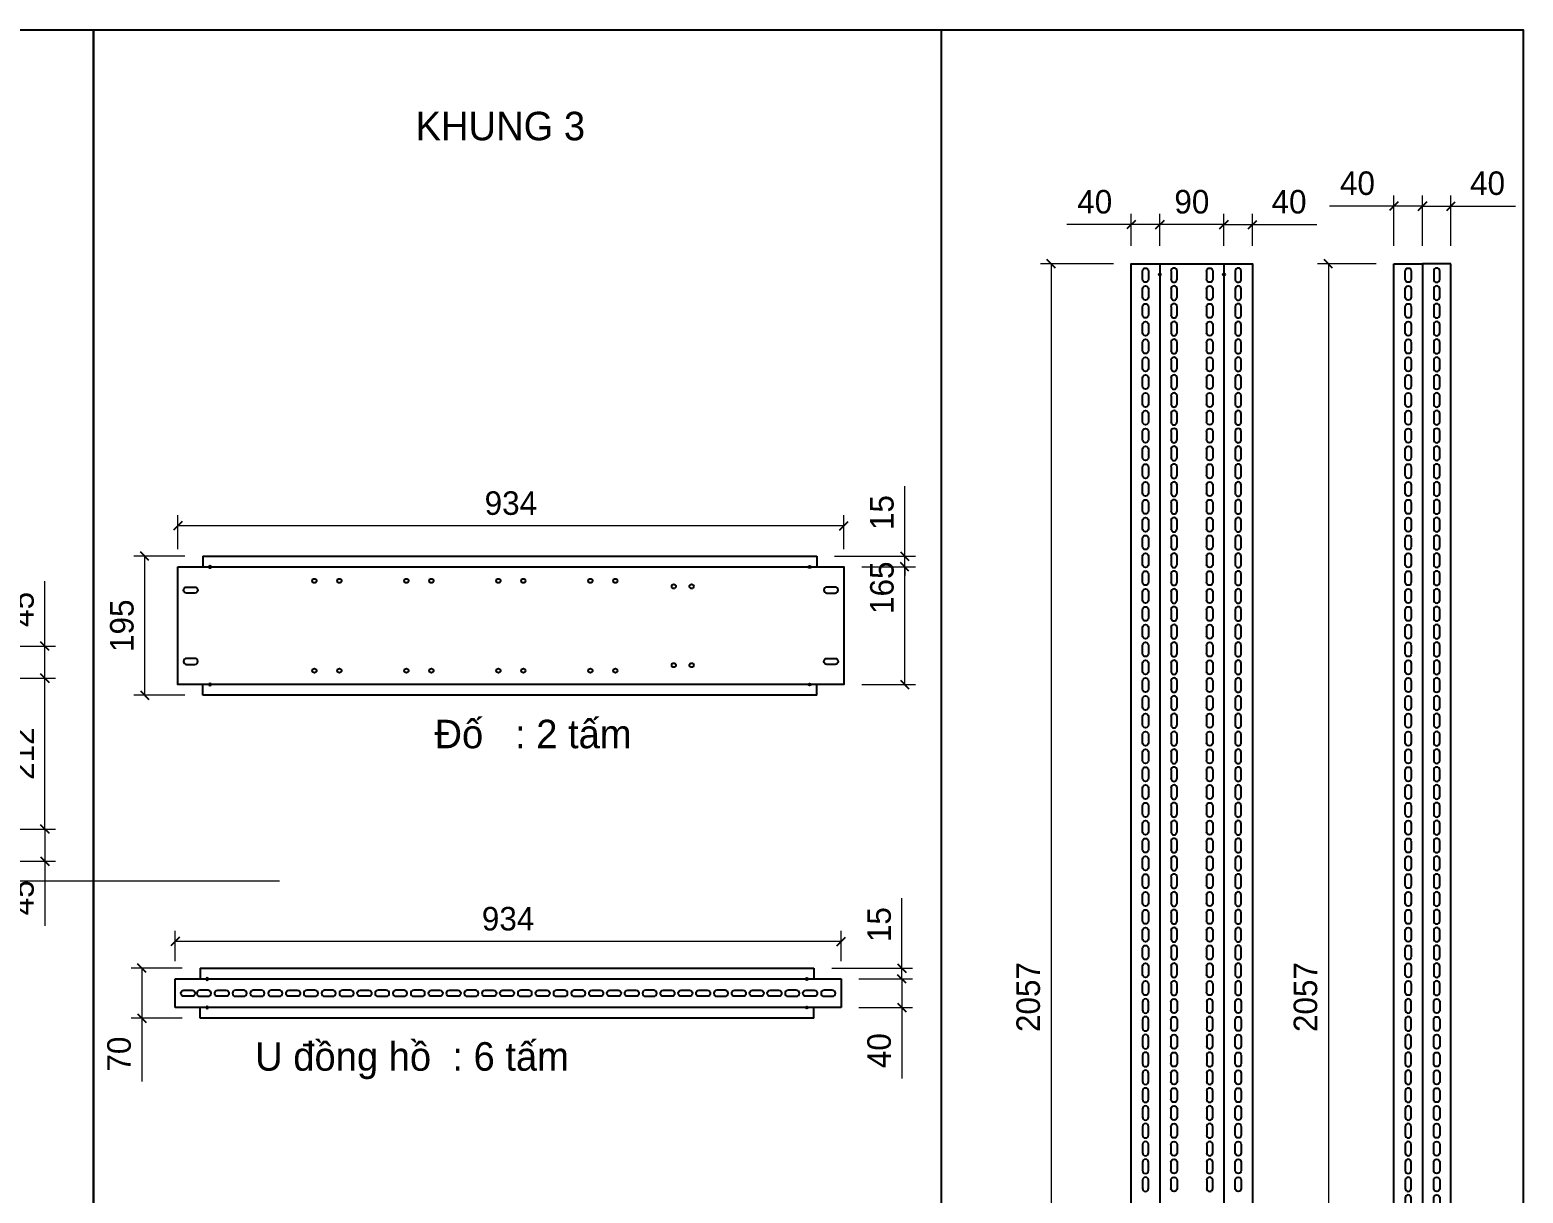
# Model space of a CAD drawing. Header units: millimetres. Extents: x 0 to 4592, y 0 to 3247.
# Drawn here: x 2498 to 4592, y 1615 to 3247 of the extents above; entities that cross this region are included whole.
import ezdxf

# ---------------------------------------------------------------- set-up
doc = ezdxf.new("R2010")
doc.units = ezdxf.units.MM
doc.layers.add('CNC', color=7, linetype='Continuous')
doc.layers.add('DIM', color=253, linetype='Continuous')
doc.styles.add('Arial', font='arial.ttf')
doc.dimstyles.new('Dim-33', dxfattribs={"dimtxt": 33, "dimasz": 12, "dimexe": 15, "dimexo": 25, "dimgap": 15, "dimtad": 1, "dimdec": 0, "dimtxsty": 'Standard', "dimblk": 'OBLIQUE', "dimcen": 10, "dimclrd": 5, "dimclre": 5, "dimclrt": 3, "dimazin": 3, "dimtfac": 1, "dimtdec": 0, "dimtmove": 0, "dimatfit": 3, "dimldrblk": 'OPEN30', "dimlwd": 9, "dimlwe": 9})

# ---------------------------------------------------------------- blocks, each defined once
blk = doc.blocks.new('ovan8.5x20')
at = {"layer": 'CNC', "color": 2, "lineweight": -3}
for p, q in [((5.7, 4.2), (-5.8, 4.2)), ((-5.8, -4.2), (5.7, -4.2))]:
    blk.add_line(p, q, dxfattribs=at)
for centre, start, end in [((-5.8, 0), 90, 270), ((5.7, 0), 270, 90)]:
    blk.add_arc(centre, 4.25, start, end, dxfattribs=at)
blk = doc.blocks.new('f3daunguoc')
at = {"layer": 'CNC', "color": 2, "lineweight": -3}
blk.add_circle((0, 0), 1.5, dxfattribs=at)
blk = doc.blocks.new('*D1')
at = {"color": 0, "linetype": 'ByBlock', "lineweight": -2}
for p, q in [((4178.3, 2979.6), (4166.3, 2967.6)), ((4206.3, 2967.6), (4218.3, 2979.6))]:
    blk.add_line(p, q, dxfattribs=at)
at = {"color": 5, "lineweight": 9, "ltscale": 3, "transparency": 16777216}
for p, q in [((4172.3, 2943.7), (4172.3, 2988.6)), ((4212.3, 2943.7), (4212.3, 2988.6)), ((4172.3, 2973.6), (4212.3, 2973.6)), ((4212.3, 2973.6), (4302.8, 2973.6))]:
    blk.add_line(p, q, dxfattribs=at)
at = {"layer": 'Defpoints', "color": 0, "ltscale": 3, "transparency": 16777216}
for p in [(4212.3, 2973.6), (4172.3, 2918.7), (4212.3, 2918.7)]:
    blk.add_point(p, dxfattribs=at)
at = {"color": 3, "ltscale": 3, "transparency": 16777216, "insert": (4263.6, 3005.5), "char_height": 33, "attachment_point": 5}
blk.add_mtext('40', dxfattribs=at)
blk = doc.blocks.new('_Oblique')
at = {"color": 0, "linetype": 'ByBlock', "lineweight": -2}
blk.add_line((-0.5, -0.5), (0.5, 0.5), dxfattribs=at)
blk = doc.blocks.new('_Open30')
at = {"color": 0, "linetype": 'ByBlock', "lineweight": -2}
for p, q in [((-1, 0.27), (0, 0)), ((0, 0), (-1, -0.27)), ((0, 0), (-1, 0))]:
    blk.add_line(p, q, dxfattribs=at)
blk = doc.blocks.new('*D2')
at = {"color": 0, "linetype": 'ByBlock', "lineweight": -2}
for p, q in [((4088.3, 2979.6), (4076.3, 2967.6)), ((4166.3, 2967.6), (4178.3, 2979.6))]:
    blk.add_line(p, q, dxfattribs=at)
at = {"color": 5, "lineweight": 9, "ltscale": 3, "transparency": 16777216}
for p, q in [((4082.3, 2943.7), (4082.3, 2988.6)), ((4172.3, 2943.7), (4172.3, 2988.6)), ((4172.3, 2973.6), (4082.3, 2973.6))]:
    blk.add_line(p, q, dxfattribs=at)
at = {"layer": 'Defpoints', "color": 0, "ltscale": 3, "transparency": 16777216}
for p in [(4082.3, 2973.6), (4082.3, 2918.7), (4172.3, 2918.7)]:
    blk.add_point(p, dxfattribs=at)
at = {"color": 3, "ltscale": 3, "transparency": 16777216, "insert": (4127.3, 3005.5), "char_height": 33, "attachment_point": 5}
blk.add_mtext('90', dxfattribs=at)
blk = doc.blocks.new('*D3')
at = {"color": 0, "linetype": 'ByBlock', "lineweight": -2}
for p, q in [((4048.3, 2979.6), (4036.3, 2967.6)), ((4076.3, 2967.6), (4088.3, 2979.6))]:
    blk.add_line(p, q, dxfattribs=at)
at = {"color": 5, "lineweight": 9, "ltscale": 3, "transparency": 16777216}
for p, q in [((4042.3, 2943.7), (4042.3, 2988.6)), ((4082.3, 2943.7), (4082.3, 2988.6)), ((4042.3, 2973.6), (3951.8, 2973.6)), ((4082.3, 2973.6), (4042.3, 2973.6))]:
    blk.add_line(p, q, dxfattribs=at)
at = {"layer": 'Defpoints', "color": 0, "ltscale": 3, "transparency": 16777216}
for p in [(4042.3, 2973.6), (4042.3, 2918.7), (4082.3, 2918.7)]:
    blk.add_point(p, dxfattribs=at)
at = {"color": 3, "ltscale": 3, "transparency": 16777216, "insert": (3991.1, 3005.5), "char_height": 33, "attachment_point": 5}
blk.add_mtext('40', dxfattribs=at)
blk = doc.blocks.new('*D4')
at = {"color": 5, "lineweight": 9, "ltscale": 3, "transparency": 16777216}
for p, q in [((4017.3, 2918.7), (3914.9, 2918.7)), ((3929.9, 2918.7), (3929.9, 861.7)), ((4017.3, 861.7), (3914.9, 861.7))]:
    blk.add_line(p, q, dxfattribs=at)
at = {"color": 0, "linetype": 'ByBlock', "lineweight": -2}
for p, q in [((3935.9, 2912.7), (3923.9, 2924.7)), ((3923.9, 867.7), (3935.9, 855.7))]:
    blk.add_line(p, q, dxfattribs=at)
at = {"layer": 'Defpoints', "color": 0, "ltscale": 3, "transparency": 16777216}
for p in [(4042.3, 2918.7), (3929.9, 861.7), (4042.3, 861.7)]:
    blk.add_point(p, dxfattribs=at)
at = {"color": 3, "ltscale": 3, "transparency": 16777216, "insert": (3898, 1890.2), "char_height": 33, "attachment_point": 5, "rotation": 90}
blk.add_mtext('2057', dxfattribs=at)
blk = doc.blocks.new('25256')
at = {"ltscale": 3}
blk.add_lwpolyline([(65760.8, -8405.8), (65800.8, -8405.8), (65800.8, -10462.8), (65760.8, -10462.8)], close=True, dxfattribs=at)
at = {"layer": 'CNC', "lineweight": -3, "xscale": -1, "rotation": 90}
for p in [(65780.8, -8421.8), (65780.8, -8446.8), (65780.8, -8471.8), (65780.8, -8496.8), (65780.8, -8521.8), (65780.8, -8546.8), (65780.8, -8571.8), (65780.8, -8596.8), (65780.8, -8621.8), (65780.8, -8646.8), (65780.8, -8671.8), (65780.8, -8696.8), (65780.8, -8721.8), (65780.8, -8746.8), (65780.8, -8771.8), (65780.8, -8796.8), (65780.8, -8821.8), (65780.8, -8846.8), (65780.8, -8871.8), (65780.8, -8896.8), (65780.8, -8921.8), (65780.8, -8946.8), (65780.8, -8971.8), (65780.8, -8996.8), (65780.8, -9021.8), (65780.8, -9046.8), (65780.8, -9071.8), (65780.8, -9096.8), (65780.8, -9121.8), (65780.8, -9146.8), (65780.8, -9171.8), (65780.8, -9196.8), (65780.8, -9221.8), (65780.8, -9246.8), (65780.8, -9271.8), (65780.8, -9296.8), (65780.8, -9321.8), (65780.8, -9346.8), (65780.8, -9371.8), (65780.8, -9396.8), (65780.8, -9421.8)]:
    blk.add_blockref('ovan8.5x20', p, dxfattribs=at)
at = {"layer": 'CNC', "lineweight": -3, "rotation": 90}
for p in [(65780.8, -9446.8), (65780.8, -9471.8), (65780.8, -9496.8), (65780.8, -9521.8), (65780.8, -9546.8), (65780.8, -9571.8), (65780.8, -9596.8), (65780.8, -9621.8), (65780.8, -9646.8), (65780.8, -9671.8), (65780.8, -9696.8), (65780.8, -9721.8), (65780.8, -9746.8), (65780.8, -9771.8), (65780.8, -9796.8), (65780.8, -9821.8), (65780.8, -9846.8), (65780.8, -9871.8), (65780.8, -9896.8), (65780.8, -9921.8), (65780.8, -9946.8), (65780.8, -9971.8), (65780.8, -9996.8), (65780.8, -10021.8), (65780.8, -10046.8), (65780.8, -10071.8), (65780.8, -10096.8), (65780.8, -10121.8), (65780.8, -10146.8), (65780.8, -10171.8), (65780.8, -10196.8), (65780.8, -10221.8), (65780.8, -10246.8), (65780.8, -10271.8), (65780.8, -10296.8), (65780.8, -10321.8), (65780.8, -10346.8), (65780.8, -10371.8), (65780.8, -10396.8), (65780.8, -10421.8), (65780.8, -10446.8)]:
    blk.add_blockref('ovan8.5x20', p, dxfattribs=at)
blk = doc.blocks.new('*D15')
at = {"color": 0, "linetype": 'ByBlock', "lineweight": -2}
for p, q in [((4456.7, 3005.6), (4444.7, 2993.6)), ((4484.7, 2993.6), (4496.7, 3005.6))]:
    blk.add_line(p, q, dxfattribs=at)
at = {"color": 5, "lineweight": 9, "ltscale": 3, "transparency": 16777216}
for p, q in [((4450.7, 2943.7), (4450.7, 3014.6)), ((4450.7, 2999.6), (4490.7, 2999.6)), ((4490.7, 2943.7), (4490.7, 3014.6)), ((4490.7, 2999.6), (4581.2, 2999.6))]:
    blk.add_line(p, q, dxfattribs=at)
at = {"layer": 'Defpoints', "color": 0, "ltscale": 3, "transparency": 16777216}
for p in [(4490.7, 2999.6), (4450.7, 2918.7), (4490.7, 2918.7)]:
    blk.add_point(p, dxfattribs=at)
at = {"color": 3, "ltscale": 3, "transparency": 16777216, "insert": (4542, 3031.5), "char_height": 33, "attachment_point": 5}
blk.add_mtext('40', dxfattribs=at)
blk = doc.blocks.new('*D16')
at = {"color": 5, "lineweight": 9, "ltscale": 3, "transparency": 16777216}
for p, q in [((4410.7, 2999.6), (4320.2, 2999.6)), ((4410.7, 2943.7), (4410.7, 3014.6)), ((4450.7, 2999.6), (4410.7, 2999.6)), ((4450.7, 2943.7), (4450.7, 3014.6))]:
    blk.add_line(p, q, dxfattribs=at)
at = {"color": 0, "linetype": 'ByBlock', "lineweight": -2}
for p, q in [((4416.7, 3005.6), (4404.7, 2993.6)), ((4444.7, 2993.6), (4456.7, 3005.6))]:
    blk.add_line(p, q, dxfattribs=at)
at = {"layer": 'Defpoints', "color": 0, "ltscale": 3, "transparency": 16777216}
for p in [(4410.7, 2999.6), (4410.7, 2918.7), (4450.7, 2918.7)]:
    blk.add_point(p, dxfattribs=at)
at = {"color": 3, "ltscale": 3, "transparency": 16777216, "insert": (4359.5, 3031.5), "char_height": 33, "attachment_point": 5}
blk.add_mtext('40', dxfattribs=at)
blk = doc.blocks.new('*D17')
at = {"color": 5, "lineweight": 9, "ltscale": 3, "transparency": 16777216}
for p, q in [((4385.7, 2918.7), (4303.7, 2918.7)), ((4318.7, 2918.7), (4318.7, 861.7)), ((4385.7, 861.7), (4303.7, 861.7))]:
    blk.add_line(p, q, dxfattribs=at)
at = {"color": 0, "linetype": 'ByBlock', "lineweight": -2}
for p, q in [((4324.7, 2912.7), (4312.7, 2924.7)), ((4312.7, 867.7), (4324.7, 855.7))]:
    blk.add_line(p, q, dxfattribs=at)
at = {"layer": 'Defpoints', "color": 0, "ltscale": 3, "transparency": 16777216}
for p in [(4410.7, 2918.7), (4318.7, 861.7), (4410.7, 861.7)]:
    blk.add_point(p, dxfattribs=at)
at = {"color": 3, "ltscale": 3, "transparency": 16777216, "insert": (4286.8, 1890.2), "char_height": 33, "attachment_point": 5, "rotation": 90}
blk.add_mtext('2057', dxfattribs=at)
blk = doc.blocks.new('*D27')
at = {"color": 0, "linetype": 'ByBlock', "lineweight": -2}
for p, q in [((2707.4, 1974.1), (2695.4, 1962.1)), ((3629.4, 1962.1), (3641.4, 1974.1))]:
    blk.add_line(p, q, dxfattribs=at)
at = {"layer": 'Defpoints', "color": 0, "transparency": 16777216}
for p in [(2701.4, 1968.1), (2701.4, 1915.6), (3635.4, 1915.6)]:
    blk.add_point(p, dxfattribs=at)
at = {"layer": 'DIM', "color": 5, "lineweight": 9, "transparency": 16777216}
for p, q in [((2701.4, 1940.6), (2701.4, 1983.1)), ((3635.4, 1940.6), (3635.4, 1983.1)), ((3635.4, 1968.1), (2701.4, 1968.1))]:
    blk.add_line(p, q, dxfattribs=at)
at = {"layer": 'DIM', "color": 3, "transparency": 16777216, "insert": (3168.4, 1999.9), "char_height": 33, "attachment_point": 5}
blk.add_mtext('934', dxfattribs=at)
blk = doc.blocks.new('*D28')
at = {"color": 0, "linetype": 'ByBlock', "lineweight": -2}
for p, q in [((2660.8, 1924.6), (2648.8, 1936.6)), ((2648.8, 1866.6), (2660.8, 1854.6))]:
    blk.add_line(p, q, dxfattribs=at)
at = {"layer": 'Defpoints', "color": 0, "transparency": 16777216}
for p in [(2736.4, 1930.6), (2654.8, 1860.6), (2736.4, 1860.6)]:
    blk.add_point(p, dxfattribs=at)
at = {"layer": 'DIM', "color": 5, "lineweight": 9, "transparency": 16777216}
for p, q in [((2711.4, 1930.6), (2639.8, 1930.6)), ((2654.8, 1930.6), (2654.8, 1860.6)), ((2711.4, 1860.6), (2639.8, 1860.6)), ((2654.8, 1860.6), (2654.8, 1771.7))]:
    blk.add_line(p, q, dxfattribs=at)
at = {"layer": 'DIM', "color": 3, "transparency": 16777216, "insert": (2623, 1810.2), "char_height": 33, "attachment_point": 5, "rotation": 90}
blk.add_mtext('70', dxfattribs=at)
blk = doc.blocks.new('*D29')
at = {"color": 0, "linetype": 'ByBlock', "lineweight": -2}
for p, q in [((3726.7, 1909.6), (3714.7, 1921.6)), ((3714.7, 1881.6), (3726.7, 1869.6))]:
    blk.add_line(p, q, dxfattribs=at)
at = {"layer": 'Defpoints', "color": 0, "transparency": 16777216}
for p in [(3635.4, 1915.6), (3720.7, 1915.6), (3635.4, 1875.6)]:
    blk.add_point(p, dxfattribs=at)
at = {"layer": 'DIM', "color": 5, "lineweight": 9, "transparency": 16777216}
for p, q in [((3660.4, 1915.6), (3735.7, 1915.6)), ((3720.7, 1915.6), (3720.7, 1875.6)), ((3660.4, 1875.6), (3735.7, 1875.6)), ((3720.7, 1875.6), (3720.7, 1775.8))]:
    blk.add_line(p, q, dxfattribs=at)
at = {"layer": 'DIM', "color": 3, "transparency": 16777216, "insert": (3688.9, 1815), "char_height": 33, "attachment_point": 5, "rotation": 90}
blk.add_mtext('40', dxfattribs=at)
blk = doc.blocks.new('*D30')
at = {"color": 0, "linetype": 'ByBlock', "lineweight": -2}
for p, q in [((3714.7, 1936.6), (3726.7, 1924.6)), ((3726.7, 1909.6), (3714.7, 1921.6))]:
    blk.add_line(p, q, dxfattribs=at)
at = {"layer": 'Defpoints', "color": 0, "transparency": 16777216}
for p in [(3597.4, 1930.6), (3720.7, 1930.6), (3635.4, 1915.6)]:
    blk.add_point(p, dxfattribs=at)
at = {"layer": 'DIM', "color": 5, "lineweight": 9, "transparency": 16777216}
for p, q in [((3720.7, 1930.6), (3720.7, 2029)), ((3622.4, 1930.6), (3735.7, 1930.6)), ((3720.7, 1915.6), (3720.7, 1930.6)), ((3660.4, 1915.6), (3735.7, 1915.6)), ((3720.7, 1915.6), (3720.7, 1903.6))]:
    blk.add_line(p, q, dxfattribs=at)
at = {"layer": 'DIM', "color": 3, "transparency": 16777216, "insert": (3688.9, 1991.8), "char_height": 33, "attachment_point": 5, "rotation": 90}
blk.add_mtext('15', dxfattribs=at)
blk = doc.blocks.new('*D60')
at = {"color": 5, "lineweight": 9, "ltscale": 3, "transparency": 16777216}
for p, q in [((2518.7, 2382.5), (2518.7, 2473.3)), ((2419.2, 2382.5), (2533.7, 2382.5)), ((2518.7, 2337.5), (2518.7, 2382.5)), ((2419.2, 2337.5), (2533.7, 2337.5))]:
    blk.add_line(p, q, dxfattribs=at)
at = {"color": 0, "linetype": 'ByBlock', "lineweight": -2}
for p, q in [((2524.7, 2376.5), (2512.7, 2388.5)), ((2512.7, 2343.5), (2524.7, 2331.5))]:
    blk.add_line(p, q, dxfattribs=at)
at = {"layer": 'Defpoints', "color": 0, "ltscale": 3, "transparency": 16777216}
for p in [(2394.2, 2382.5), (2518.7, 2382.5), (2394.2, 2337.5)]:
    blk.add_point(p, dxfattribs=at)
at = {"color": 3, "ltscale": 3, "transparency": 16777216, "insert": (2486.9, 2433.9), "char_height": 33, "attachment_point": 5, "rotation": 90}
blk.add_mtext('45', dxfattribs=at)
blk = doc.blocks.new('*D61')
at = {"color": 5, "lineweight": 9, "ltscale": 3, "transparency": 16777216}
for p, q in [((2419.2, 2337.5), (2533.7, 2337.5)), ((2518.7, 2125.9), (2518.7, 2337.5)), ((2419.2, 2125.9), (2533.7, 2125.9))]:
    blk.add_line(p, q, dxfattribs=at)
at = {"color": 0, "linetype": 'ByBlock', "lineweight": -2}
for p, q in [((2524.7, 2331.5), (2512.7, 2343.5)), ((2512.7, 2131.9), (2524.7, 2119.9))]:
    blk.add_line(p, q, dxfattribs=at)
at = {"layer": 'Defpoints', "color": 0, "ltscale": 3, "transparency": 16777216}
for p in [(2394.2, 2337.5), (2518.7, 2337.5), (2394.2, 2125.9)]:
    blk.add_point(p, dxfattribs=at)
at = {"color": 3, "ltscale": 3, "transparency": 16777216, "insert": (2487.2, 2231.7), "char_height": 33, "attachment_point": 5, "rotation": 90}
blk.add_mtext('212', dxfattribs=at)
blk = doc.blocks.new('*D62')
at = {"color": 5, "lineweight": 9, "ltscale": 3, "transparency": 16777216}
for p, q in [((2419.2, 2125.9), (2533.7, 2125.9)), ((2518.7, 2125.9), (2518.7, 2080.9)), ((2419.2, 2080.9), (2533.7, 2080.9)), ((2518.7, 2080.9), (2518.7, 1990))]:
    blk.add_line(p, q, dxfattribs=at)
at = {"color": 0, "linetype": 'ByBlock', "lineweight": -2}
for p, q in [((2524.7, 2119.9), (2512.7, 2131.9)), ((2512.7, 2086.9), (2524.7, 2074.9))]:
    blk.add_line(p, q, dxfattribs=at)
at = {"layer": 'Defpoints', "color": 0, "ltscale": 3, "transparency": 16777216}
for p in [(2394.2, 2125.9), (2394.2, 2080.9), (2518.7, 2080.9)]:
    blk.add_point(p, dxfattribs=at)
at = {"color": 3, "ltscale": 3, "transparency": 16777216, "insert": (2486.9, 2029.4), "char_height": 33, "attachment_point": 5, "rotation": 90}
blk.add_mtext('45', dxfattribs=at)
blk = doc.blocks.new('*D65')
at = {"color": 5, "lineweight": 9, "ltscale": 3, "transparency": 16777216}
for p, q in [((1535.2, 2410.5), (1477.3, 2410.5)), ((1492.3, 2410.5), (1492.3, 2052.9)), ((2847.8, 2052.9), (1477.3, 2052.9))]:
    blk.add_line(p, q, dxfattribs=at)
at = {"color": 0, "linetype": 'ByBlock', "lineweight": -2}
for p, q in [((1498.3, 2404.5), (1486.3, 2416.5)), ((1486.3, 2058.9), (1498.3, 2046.9))]:
    blk.add_line(p, q, dxfattribs=at)
at = {"layer": 'Defpoints', "color": 0, "ltscale": 3, "transparency": 16777216}
for p in [(1560.2, 2410.5), (1492.3, 2052.9), (2872.8, 2052.9)]:
    blk.add_point(p, dxfattribs=at)
at = {"color": 3, "ltscale": 3, "transparency": 16777216, "insert": (1460.4, 2231.7), "char_height": 33, "attachment_point": 5, "rotation": 90}
blk.add_mtext('358', dxfattribs=at)
blk = doc.blocks.new('*D66')
at = {"color": 0, "linetype": 'ByBlock', "lineweight": -2}
for p, q in [((2711.3, 2557), (2699.3, 2545)), ((3633.3, 2545), (3645.3, 2557))]:
    blk.add_line(p, q, dxfattribs=at)
at = {"layer": 'Defpoints', "color": 0, "transparency": 16777216}
for p in [(2705.3, 2551), (2705.3, 2493.5), (3639.3, 2493.5)]:
    blk.add_point(p, dxfattribs=at)
at = {"layer": 'DIM', "color": 5, "lineweight": 9, "transparency": 16777216}
for p, q in [((2705.3, 2518.5), (2705.3, 2566)), ((3639.3, 2518.5), (3639.3, 2566)), ((3639.3, 2551), (2705.3, 2551))]:
    blk.add_line(p, q, dxfattribs=at)
at = {"layer": 'DIM', "color": 3, "transparency": 16777216, "insert": (3172.3, 2582.8), "char_height": 33, "attachment_point": 5}
blk.add_mtext('934', dxfattribs=at)
blk = doc.blocks.new('*D67')
at = {"color": 0, "linetype": 'ByBlock', "lineweight": -2}
for p, q in [((2664.7, 2502.5), (2652.7, 2514.5)), ((2652.7, 2319.5), (2664.7, 2307.5))]:
    blk.add_line(p, q, dxfattribs=at)
at = {"layer": 'Defpoints', "color": 0, "transparency": 16777216}
for p in [(2740.3, 2508.5), (2658.7, 2313.5), (2740.3, 2313.5)]:
    blk.add_point(p, dxfattribs=at)
at = {"layer": 'DIM', "color": 5, "lineweight": 9, "transparency": 16777216}
for p, q in [((2715.3, 2508.5), (2643.7, 2508.5)), ((2658.7, 2508.5), (2658.7, 2313.5)), ((2715.3, 2313.5), (2643.7, 2313.5))]:
    blk.add_line(p, q, dxfattribs=at)
at = {"layer": 'DIM', "color": 3, "transparency": 16777216, "insert": (2626.9, 2411), "char_height": 33, "attachment_point": 5, "rotation": 90}
blk.add_mtext('195', dxfattribs=at)
blk = doc.blocks.new('*D68')
at = {"color": 0, "linetype": 'ByBlock', "lineweight": -2}
for p, q in [((3730.6, 2487.5), (3718.6, 2499.5)), ((3718.6, 2334.5), (3730.6, 2322.5))]:
    blk.add_line(p, q, dxfattribs=at)
at = {"layer": 'Defpoints', "color": 0, "transparency": 16777216}
for p in [(3639.3, 2493.5), (3724.6, 2493.5), (3639.3, 2328.5)]:
    blk.add_point(p, dxfattribs=at)
at = {"layer": 'DIM', "color": 5, "lineweight": 9, "transparency": 16777216}
for p, q in [((3664.3, 2493.5), (3739.6, 2493.5)), ((3724.6, 2328.5), (3724.6, 2493.5)), ((3664.3, 2328.5), (3739.6, 2328.5))]:
    blk.add_line(p, q, dxfattribs=at)
at = {"layer": 'DIM', "color": 3, "transparency": 16777216, "insert": (3692.8, 2464.3), "char_height": 33, "attachment_point": 5, "rotation": 90}
blk.add_mtext('165', dxfattribs=at)
blk = doc.blocks.new('*D69')
at = {"color": 0, "linetype": 'ByBlock', "lineweight": -2}
for p, q in [((3718.6, 2514.5), (3730.6, 2502.5)), ((3730.6, 2487.5), (3718.6, 2499.5))]:
    blk.add_line(p, q, dxfattribs=at)
at = {"layer": 'Defpoints', "color": 0, "transparency": 16777216}
for p in [(3601.3, 2508.5), (3639.3, 2493.5), (3724.6, 2508.5)]:
    blk.add_point(p, dxfattribs=at)
at = {"layer": 'DIM', "color": 5, "lineweight": 9, "transparency": 16777216}
for p, q in [((3724.6, 2508.5), (3724.6, 2606.9)), ((3626.3, 2508.5), (3739.6, 2508.5)), ((3664.3, 2493.5), (3739.6, 2493.5)), ((3724.6, 2493.5), (3724.6, 2508.5)), ((3724.6, 2493.5), (3724.6, 2481.5))]:
    blk.add_line(p, q, dxfattribs=at)
at = {"layer": 'DIM', "color": 3, "transparency": 16777216, "insert": (3692.8, 2569.7), "char_height": 33, "attachment_point": 5, "rotation": 90}
blk.add_mtext('15', dxfattribs=at)
blk = doc.blocks.new('KHUNG CHUẨN')
at = {"color": 7}
blk.add_lwpolyline([(16919.2, -26555.2), (19889.2, -26555.2), (19889.2, -28655.2), (16919.2, -28655.2)], close=True, dxfattribs=at)
at = {"color": 3, "style": 'Arial'}
for tag, p in [('#01', (17055.6, -28580.1)), ('#02', (17431.4, -28580.1)), ('#03', (18030.6, -28580.1)), ('#08', (18751.7, -28580.1)), ('#10', (19064.8, -28580.1)), ('#11', (19060.3, -28625.7)), ('#04', (17024.8, -28634.6)), ('#05', (17308.5, -28633)), ('#06', (17632.7, -28633.7)), ('#07', (18002, -28634.7)), ('#09', (18753.8, -28632.6)), ('#12', (19806.5, -28628.9))]:
    blk.add_attdef(tag, p, '', height=20, dxfattribs=at)

msp = doc.modelspace()

# ---------------------------------------------------------------- linework, layer by layer
at = {"ltscale": 3}
for p, q in [((4082.3, 2918.7), (4082.3, 861.7)), ((4172.3, 2918.7), (4172.3, 861.7))]:
    msp.add_line(p, q, dxfattribs=at)
at = {"color": 7}
for p, q in [((2705.3, 2328.5), (2705.3, 2493.5)), ((2705.3, 2493.5), (3639.3, 2493.5)), ((2740.3, 2508.5), (3601.3, 2508.5)), ((2740.3, 2508.5), (2740.3, 2493.5)), ((3601.3, 2508.5), (3601.3, 2493.5)), ((3639.3, 2493.5), (3639.3, 2328.5)), ((3639.3, 2328.5), (2705.3, 2328.5)), ((2740.3, 2313.5), (2740.3, 2328.5)), ((3601.3, 2313.5), (3601.3, 2328.5)), ((3601.3, 2313.5), (2740.3, 2313.5)), ((2736.4, 1930.6), (3597.4, 1930.6)), ((2736.4, 1930.6), (2736.4, 1915.6)), ((3597.4, 1930.6), (3597.4, 1915.6)), ((2701.4, 1875.6), (2701.4, 1915.6)), ((2701.4, 1915.6), (3635.4, 1915.6)), ((3635.4, 1915.6), (3635.4, 1875.6)), ((3635.4, 1875.6), (2701.4, 1875.6)), ((2736.4, 1860.6), (2736.4, 1875.6)), ((3597.4, 1860.6), (3597.4, 1875.6)), ((3597.4, 1860.6), (2736.4, 1860.6))]:
    msp.add_line(p, q, dxfattribs=at)
at = {"ltscale": 3}
for points in [[(1448.4, 3246.8), (2587.1, 3246.8), (2587.1, 923.4), (1448.4, 923.4)], [(2587.1, 3246.8), (3775.8, 3246.8), (3775.8, 923.4), (2587.1, 923.4)], [(4212.3, 861.7), (4042.3, 861.7), (4042.3, 2918.7), (4212.3, 2918.7)]]:
    msp.add_lwpolyline(points, close=True, dxfattribs=at)
at = {"color": 46}
msp.add_lwpolyline([(2705.3, 2493.5), (3639.3, 2493.5), (3639.3, 2328.5), (2705.3, 2328.5)], close=True, dxfattribs=at)
at = {"color": 2, "ltscale": 3}
for centre in [(2896.8, 2474), (2931.8, 2474), (3025.8, 2474), (3060.8, 2474), (3154.8, 2474), (3189.8, 2474), (3283.8, 2474), (3318.8, 2474), (3400.8, 2466.2), (3425.8, 2466.2), (2896.8, 2348), (2931.8, 2348), (3025.8, 2348), (3060.8, 2348), (3154.8, 2348), (3189.8, 2348), (3283.8, 2348), (3318.8, 2348), (3400.8, 2355.7), (3425.8, 2355.7)]:
    msp.add_circle(centre, 3, dxfattribs=at)

# ---------------------------------------------------------------- block references
at = {"color": 3, "xscale": 1.54608960000769, "yscale": 1.54608960000769, "zscale": 1.54608960000769}
msp.add_blockref('KHUNG CHUẨN', (-26158.7, 44303.4), dxfattribs=at)
msp.add_blockref('25256', (-61350.1, 11324.5))
at = {"xscale": -1}
msp.add_blockref('25256', (70251.5, 11324.5), dxfattribs=at)
at = {"lineweight": -3}
for p, rotation in [((4082.3, 2903.7), 180), ((4172.3, 2903.7), 180), ((3591.3, 2493.5), 90), ((3591.3, 2328.5), 90), ((3587.4, 1915.6), 90), ((3587.4, 1875.6), 90)]:
    msp.add_blockref('f3daunguoc', p, dxfattribs=dict(at, rotation=rotation))
at = {"lineweight": -3, "xscale": -1, "rotation": 270}
for p in [(2750.3, 2493.5), (2750.3, 2328.5), (2746.4, 1915.6), (2746.4, 1875.6)]:
    msp.add_blockref('f3daunguoc', p, dxfattribs=at)
at = {"layer": 'CNC', "lineweight": -3, "xscale": -1}
for p, rotation in [((4062.3, 2902.7), 90), ((4152.3, 2902.7), 90), ((4062.3, 2877.7), 90), ((4152.3, 2877.7), 90), ((4062.3, 2852.7), 90), ((4152.3, 2852.7), 90), ((4062.3, 2827.7), 90), ((4152.3, 2827.7), 90), ((4062.3, 2802.7), 90), ((4152.3, 2802.7), 90), ((4062.3, 2777.7), 90), ((4152.3, 2777.7), 90), ((4062.3, 2752.7), 90), ((4152.3, 2752.7), 90), ((4062.3, 2727.7), 90), ((4152.3, 2727.7), 90), ((4062.3, 2702.7), 90), ((4152.3, 2702.7), 90), ((4062.3, 2677.7), 90), ((4152.3, 2677.7), 90), ((4062.3, 2652.7), 90), ((4152.3, 2652.7), 90), ((4062.3, 2627.7), 90), ((4152.3, 2627.7), 90), ((4062.3, 2602.7), 90), ((4152.3, 2602.7), 90), ((4062.3, 2577.7), 90), ((4152.3, 2577.7), 90), ((4062.3, 2552.7), 90), ((4152.3, 2552.7), 90), ((4062.3, 2527.7), 90), ((4152.3, 2527.7), 90), ((4062.3, 2502.7), 90), ((4152.3, 2502.7), 90), ((4062.3, 2477.7), 90), ((4152.3, 2477.7), 90), ((4062.3, 2452.7), 90), ((4152.3, 2452.7), 90), ((4062.3, 2427.7), 90), ((4152.3, 2427.7), 90), ((4062.3, 2402.7), 90), ((4152.3, 2402.7), 90), ((4062.3, 2377.7), 90), ((4152.3, 2377.7), 90), ((3621.3, 2361), 180), ((4062.3, 2352.7), 90), ((4152.3, 2352.7), 90), ((4062.3, 2327.7), 90), ((4152.3, 2327.7), 90), ((4062.3, 2302.7), 90), ((4152.3, 2302.7), 90), ((4062.3, 2277.7), 90), ((4152.3, 2277.7), 90), ((4062.3, 2252.7), 90), ((4152.3, 2252.7), 90), ((4062.3, 2227.7), 90), ((4152.3, 2227.7), 90), ((4062.3, 2202.7), 90), ((4152.3, 2202.7), 90), ((4062.3, 2177.7), 90), ((4152.3, 2177.7), 90), ((4062.3, 2152.7), 90), ((4152.3, 2152.7), 90), ((4062.3, 2127.7), 90), ((4152.3, 2127.7), 90), ((4062.3, 2102.7), 90), ((4152.3, 2102.7), 90), ((4062.3, 2077.7), 90), ((4152.3, 2077.7), 90), ((4062.3, 2052.7), 90), ((4152.3, 2052.7), 90), ((4062.3, 2027.7), 90), ((4152.3, 2027.7), 90), ((4062.3, 2002.7), 90), ((4152.3, 2002.7), 90), ((4062.3, 1977.7), 90), ((4152.3, 1977.7), 90), ((4062.3, 1952.7), 90), ((4152.3, 1952.7), 90), ((4062.3, 1927.7), 90), ((4152.3, 1927.7), 90), ((4062.3, 1902.7), 90), ((4152.3, 1902.7), 90), ((4102.3, 1877.7), 270), ((4192.3, 1877.7), 270), ((4102.3, 1852.7), 270), ((4192.3, 1852.7), 270), ((4102.3, 1827.7), 270), ((4192.3, 1827.7), 270), ((4102.3, 1802.7), 270), ((4192.3, 1802.7), 270), ((4102.3, 1777.7), 270), ((4192.3, 1777.7), 270), ((4102.3, 1752.7), 270), ((4192.3, 1752.7), 270), ((4102.3, 1727.7), 270), ((4192.3, 1727.7), 270), ((4102.3, 1702.7), 270), ((4192.3, 1702.7), 270), ((4102.3, 1677.7), 270), ((4192.3, 1677.7), 270), ((4102.3, 1652.7), 270), ((4192.3, 1652.7), 270), ((4102.3, 1627.7), 270), ((4192.3, 1627.7), 270)]:
    msp.add_blockref('ovan8.5x20', p, dxfattribs=dict(at, rotation=rotation))
at = {"layer": 'CNC', "lineweight": -3}
for p, rotation in [((4102.3, 2902.7), 270), ((4192.3, 2902.7), 270), ((4102.3, 2877.7), 270), ((4192.3, 2877.7), 270), ((4102.3, 2852.7), 270), ((4192.3, 2852.7), 270), ((4102.3, 2827.7), 270), ((4192.3, 2827.7), 270), ((4102.3, 2802.7), 270), ((4192.3, 2802.7), 270), ((4102.3, 2777.7), 270), ((4192.3, 2777.7), 270), ((4102.3, 2752.7), 270), ((4192.3, 2752.7), 270), ((4102.3, 2727.7), 270), ((4192.3, 2727.7), 270), ((4102.3, 2702.7), 270), ((4192.3, 2702.7), 270), ((4102.3, 2677.7), 270), ((4192.3, 2677.7), 270), ((4102.3, 2652.7), 270), ((4192.3, 2652.7), 270), ((4102.3, 2627.7), 270), ((4192.3, 2627.7), 270), ((4102.3, 2602.7), 270), ((4192.3, 2602.7), 270), ((4102.3, 2577.7), 270), ((4192.3, 2577.7), 270), ((4102.3, 2552.7), 270), ((4192.3, 2552.7), 270), ((4102.3, 2527.7), 270), ((4192.3, 2527.7), 270), ((4102.3, 2502.7), 270), ((4192.3, 2502.7), 270), ((4102.3, 2477.7), 270), ((4192.3, 2477.7), 270), ((4102.3, 2452.7), 270), ((4192.3, 2452.7), 270), ((4102.3, 2427.7), 270), ((4192.3, 2427.7), 270), ((4102.3, 2402.7), 270), ((4192.3, 2402.7), 270), ((4102.3, 2377.7), 270), ((4192.3, 2377.7), 270), ((2723.3, 2361), 180), ((4102.3, 2352.7), 270), ((4192.3, 2352.7), 270), ((4102.3, 2327.7), 270), ((4192.3, 2327.7), 270), ((4102.3, 2302.7), 270), ((4192.3, 2302.7), 270), ((4102.3, 2277.7), 270), ((4192.3, 2277.7), 270), ((4102.3, 2252.7), 270), ((4192.3, 2252.7), 270), ((4102.3, 2227.7), 270), ((4192.3, 2227.7), 270), ((4102.3, 2202.7), 270), ((4192.3, 2202.7), 270), ((4102.3, 2177.7), 270), ((4192.3, 2177.7), 270), ((4102.3, 2152.7), 270), ((4192.3, 2152.7), 270), ((4102.3, 2127.7), 270), ((4192.3, 2127.7), 270), ((4102.3, 2102.7), 270), ((4192.3, 2102.7), 270), ((4102.3, 2077.7), 270), ((4192.3, 2077.7), 270), ((4102.3, 2052.7), 270), ((4192.3, 2052.7), 270), ((4102.3, 2027.7), 270), ((4192.3, 2027.7), 270), ((4102.3, 2002.7), 270), ((4192.3, 2002.7), 270), ((4102.3, 1977.7), 270), ((4192.3, 1977.7), 270), ((4102.3, 1952.7), 270), ((4192.3, 1952.7), 270), ((4102.3, 1927.7), 270), ((4192.3, 1927.7), 270), ((4102.3, 1902.7), 270), ((4192.3, 1902.7), 270), ((4062.3, 1877.7), 90), ((4152.3, 1877.7), 90), ((4062.3, 1852.7), 90), ((4152.3, 1852.7), 90), ((4062.3, 1827.7), 90), ((4152.3, 1827.7), 90), ((4062.3, 1802.7), 90), ((4152.3, 1802.7), 90), ((4062.3, 1777.7), 90), ((4152.3, 1777.7), 90), ((4062.3, 1752.7), 90), ((4152.3, 1752.7), 90), ((4062.3, 1727.7), 90), ((4152.3, 1727.7), 90), ((4062.3, 1702.7), 90), ((4152.3, 1702.7), 90), ((4062.3, 1677.7), 90), ((4152.3, 1677.7), 90), ((4062.3, 1652.7), 90), ((4152.3, 1652.7), 90), ((4062.3, 1627.7), 90), ((4152.3, 1627.7), 90)]:
    msp.add_blockref('ovan8.5x20', p, dxfattribs=dict(at, rotation=rotation))
at = {"layer": 'CNC', "lineweight": -3, "xscale": -1}
for p in [(2723.3, 2461), (2719.4, 1895.6), (2766.9, 1895.6), (2866.9, 1895.6), (2966.9, 1895.6), (3066.9, 1895.6), (3091.9, 1895.6), (3141.9, 1895.6), (3166.9, 1895.6), (3216.9, 1895.6), (3291.9, 1895.6), (3316.9, 1895.6), (3341.9, 1895.6), (3391.9, 1895.6), (3416.9, 1895.6), (3441.9, 1895.6), (3491.9, 1895.6), (3516.9, 1895.6), (3541.9, 1895.6), (3591.9, 1895.6)]:
    msp.add_blockref('ovan8.5x20', p, dxfattribs=at)
at = {"layer": 'CNC', "lineweight": -3}
for p in [(3621.3, 2461), (2741.9, 1895.6), (2791.9, 1895.6), (2816.9, 1895.6), (2841.9, 1895.6), (2891.9, 1895.6), (2916.9, 1895.6), (2941.9, 1895.6), (2991.9, 1895.6), (3016.9, 1895.6), (3041.9, 1895.6), (3116.9, 1895.6), (3191.9, 1895.6), (3241.9, 1895.6), (3266.9, 1895.6), (3366.9, 1895.6), (3466.9, 1895.6), (3566.9, 1895.6), (3617.4, 1895.6)]:
    msp.add_blockref('ovan8.5x20', p, dxfattribs=at)

# ---------------------------------------------------------------- texts
at = {"color": 2, "char_height": 40, "width": 1852.723, "attachment_point": 5}
for s, insert in [('KHUNG 3', (3157.5, 3111.6)), ('Đố   : 2 tấm', (3203.4, 2258.9)), ('U đồng hồ  : 6 tấm', (3033.7, 1800.9))]:
    msp.add_mtext(s, dxfattribs=dict(at, insert=insert))

# ---------------------------------------------------------------- dimensions: what is measured, and where the dimension line sits
at = {"ltscale": 3}
for base, p1, p2, picture, middle in [((4410.7, 2999.6), (4450.7, 2918.7), (4410.7, 2918.7), '*D16', (4359.5, 3031.5)), ((4490.7, 2999.6), (4450.7, 2918.7), (4490.7, 2918.7), '*D15', (4542, 3031.5)), ((4042.3, 2973.6), (4082.3, 2918.7), (4042.3, 2918.7), '*D3', (3991.1, 3005.5)), ((4082.3, 2973.6), (4172.3, 2918.7), (4082.3, 2918.7), '*D2', (4127.3, 3005.5)), ((4212.3, 2973.6), (4172.3, 2918.7), (4212.3, 2918.7), '*D1', (4263.6, 3005.5))]:
    dim = msp.add_linear_dim(base=base, p1=p1, p2=p2, dimstyle='Dim-33', dxfattribs=at)
    dim.commit()
    dim.dimension.update_dxf_attribs({"geometry": picture, "text_midpoint": middle})
for base, p1, p2, picture, middle in [((3929.9, 861.7), (4042.3, 2918.7), (4042.3, 861.7), '*D4', (3898, 1890.2)), ((4318.7, 861.7), (4410.7, 2918.7), (4410.7, 861.7), '*D17', (4286.8, 1890.2)), ((2518.7, 2382.5), (2394.2, 2337.5), (2394.2, 2382.5), '*D60', (2486.9, 2433.9)), ((1492.3, 2052.9), (1560.2, 2410.5), (2872.8, 2052.9), '*D65', (1460.4, 2231.7)), ((2518.7, 2337.5), (2394.2, 2125.9), (2394.2, 2337.5), '*D61', (2487.2, 2231.7)), ((2518.7, 2080.9), (2394.2, 2125.9), (2394.2, 2080.9), '*D62', (2486.9, 2029.4))]:
    dim = msp.add_linear_dim(base=base, p1=p1, p2=p2, angle=90, dimstyle='Dim-33', dxfattribs=at)
    dim.commit()
    dim.dimension.update_dxf_attribs({"geometry": picture, "text_midpoint": middle})
at = {"layer": 'DIM', "color": 7}
for base, p1, p2, angle, picture, middle in [((2705.3, 2551), (3639.3, 2493.5), (2705.3, 2493.5), 180, '*D66', (3172.3, 2582.8)), ((3724.6, 2508.5), (3639.3, 2493.5), (3601.3, 2508.5), 270, '*D69', (3692.8, 2569.7)), ((2658.7, 2313.5), (2740.3, 2508.5), (2740.3, 2313.5), 270, '*D67', (2626.9, 2411)), ((2701.4, 1968.1), (3635.4, 1915.6), (2701.4, 1915.6), 180, '*D27', (3168.4, 1999.9)), ((3720.7, 1930.6), (3635.4, 1915.6), (3597.4, 1930.6), 270, '*D30', (3688.9, 1991.8)), ((2654.8, 1860.6), (2736.4, 1930.6), (2736.4, 1860.6), 270, '*D28', (2623, 1810.2))]:
    dim = msp.add_linear_dim(base=base, p1=p1, p2=p2, angle=angle, dimstyle='Dim-33', dxfattribs=at)
    dim.commit()
    dim.dimension.update_dxf_attribs({"geometry": picture, "text_midpoint": middle})
for base, p1, p2, picture, middle in [((3724.6, 2493.5), (3639.3, 2328.5), (3639.3, 2493.5), '*D68', (3724.6, 2464.3)), ((3720.7, 1915.6), (3635.4, 1875.6), (3635.4, 1915.6), '*D29', (3720.7, 1815))]:
    dim = msp.add_linear_dim(base=base, p1=p1, p2=p2, angle=270, dimstyle='Dim-33', dxfattribs=at)
    dim.commit()
    dim.dimension.update_dxf_attribs({"geometry": picture, "text_midpoint": middle, "dimtype": 160})

doc.saveas('drawing.dxf')
